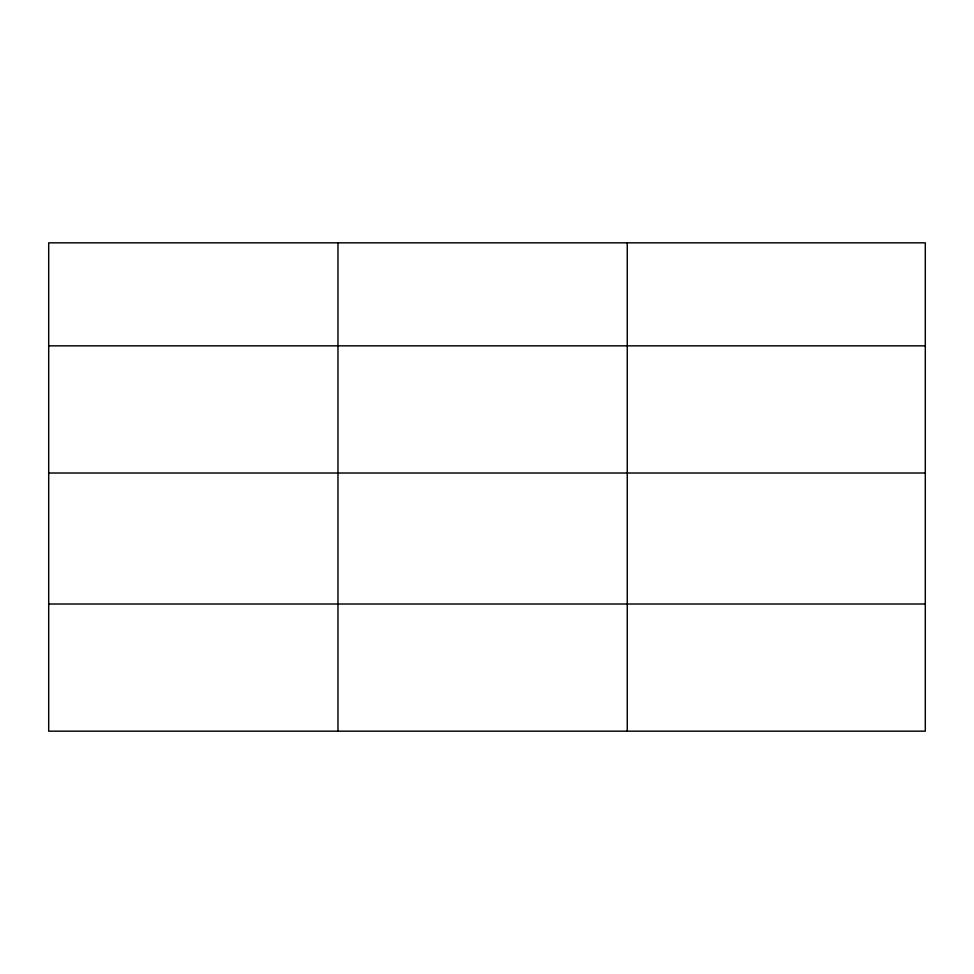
<?xml version="1.0" encoding="UTF-8"?>
<svg xmlns="http://www.w3.org/2000/svg" width="974" height="974" viewBox="0 0 974 974"><rect width="100%" height="100%" fill="white"/><g stroke="black" fill="none" stroke-linecap="round" stroke-linejoin="round"><path stroke-width="1.46" d="M925.3 473.011L925.3 242.83L48.7 242.83L48.7 731.17L925.3 731.17L925.3 473.011L48.7 473.011M48.7 345.843L925.3 345.843M48.7 604.014L925.3 604.014M627.256 242.83L627.256 731.17M337.978 242.83L337.978 731.17"/></g></svg>
